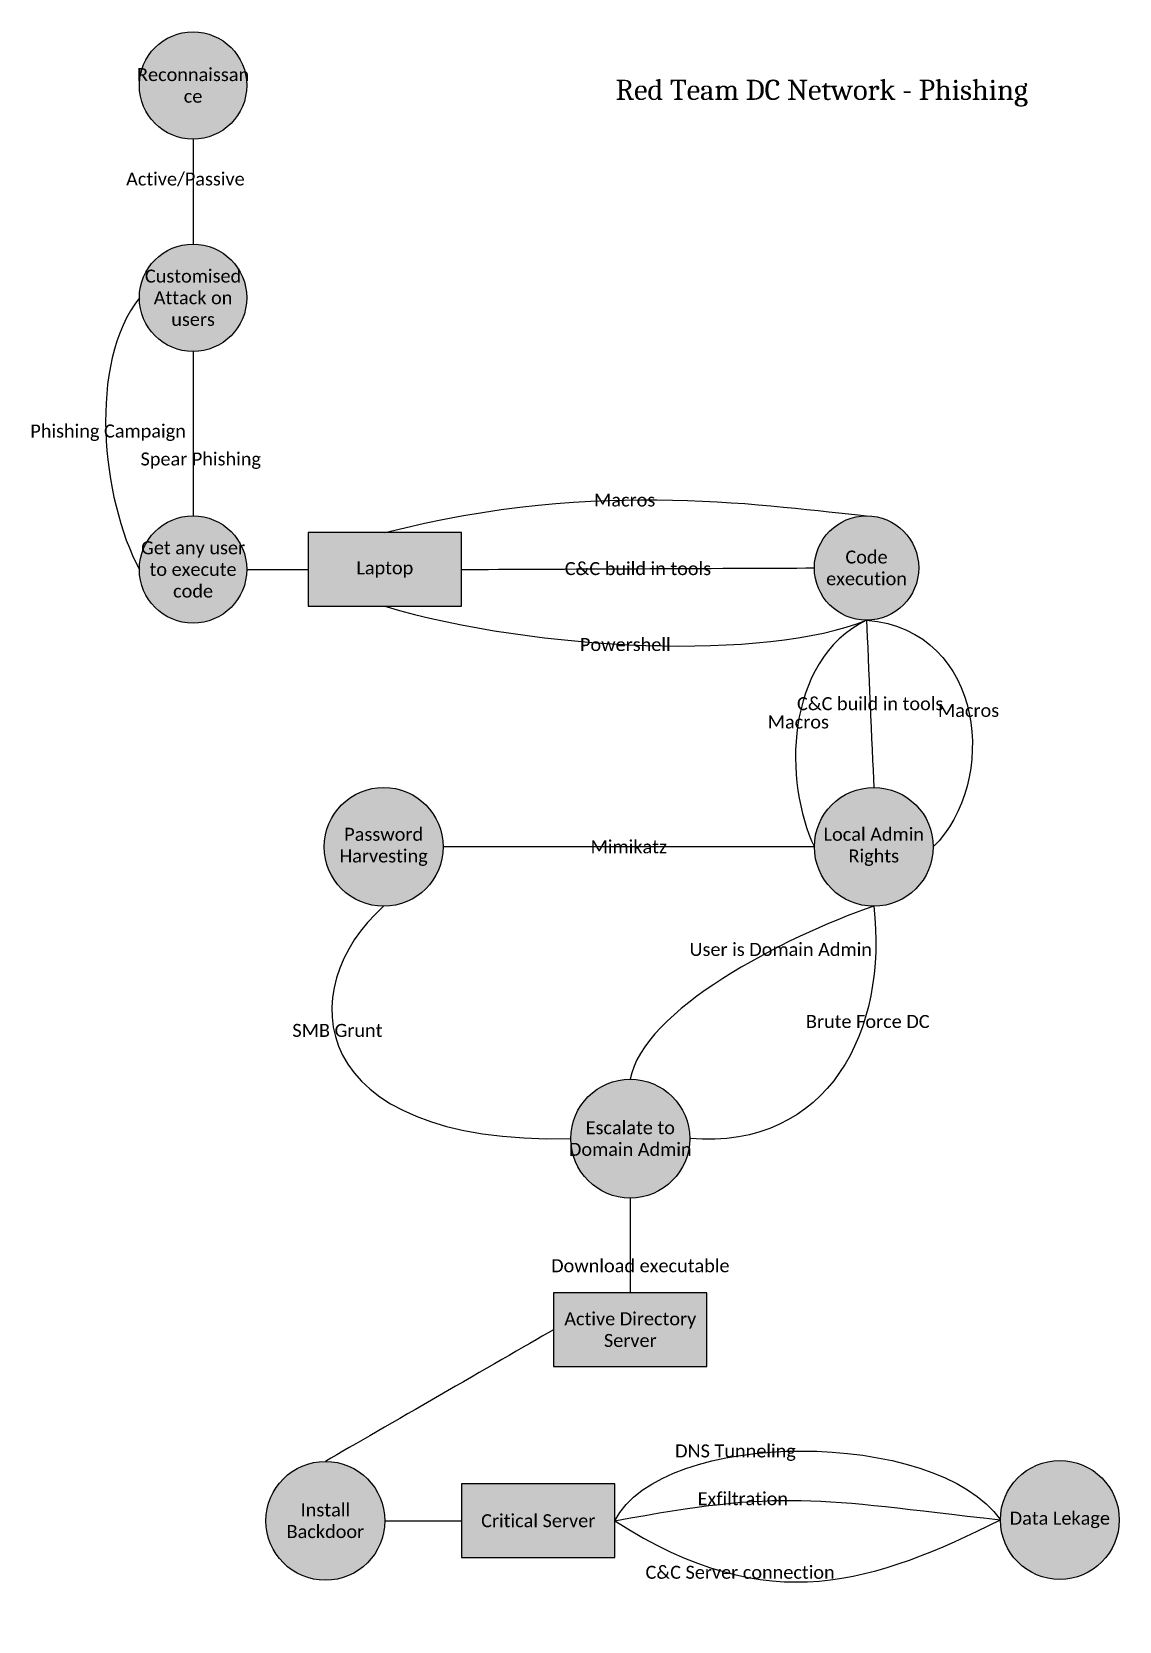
# Model space of a CAD drawing. Extents: x 1 to 178, y -4 to 255.
import ezdxf

# ---------------------------------------------------------------- set-up
doc = ezdxf.new("R2010")
doc.units = 0
doc.header["$MEASUREMENT"] = 0
doc.layers.get('0').update_dxf_attribs({"linetype": 'CONTINUOUS'})
doc.layers.add('CONNECTOR', color=7, linetype='CONTINUOUS')
doc.styles.get("Standard").update_dxf_attribs({"font": 'txt.shx'})

msp = doc.modelspace()

# ---------------------------------------------------------------- hatches: boundary and pattern name
for points in [[(45.86, 161.76), (70.86, 161.76), (70.86, 173.76), (45.86, 173.76)], [(85.86, 37.88), (110.86, 37.88), (110.86, 49.88), (85.86, 49.88)], [(70.86, 6.74), (95.86, 6.74), (95.86, 18.74), (70.86, 18.74)]]:
    msp.add_hatch(color=183).paths.add_polyline_path(points)
at = {"layer": 'CONNECTOR'}
for color, points in [(110, [(18.36, 246.63, -1), (35.86, 246.63, -1)]), (110, [(18.36, 212.03, -1), (35.86, 212.03, -1)]), (10, [(18.36, 167.76, -1), (35.86, 167.76, -1)]), (2, [(128.36, 168.01, -1), (145.36, 168.01, -1)]), (2, [(48.49, 122.56, -1), (67.86, 122.56, -1)]), (10, [(128.36, 122.56, -1), (147.72, 122.56, -1)]), (2, [(88.67, 75.02, -1), (108.04, 75.02, -1)]), (110, [(38.99, 12.74, -1), (58.36, 12.74, -1)]), (10, [(158.67, 12.88, -1), (178.04, 12.88, -1)])]:
    msp.add_hatch(color=color, dxfattribs=at).paths.add_polyline_path(points)

# ---------------------------------------------------------------- linework, layer by layer
at = {"color": 7, "linetype": 'CONTINUOUS'}
for points in [[(45.86, 161.76), (70.86, 161.76), (70.86, 173.76), (45.86, 173.76)], [(85.86, 37.88), (110.86, 37.88), (110.86, 49.88), (85.86, 49.88)], [(70.86, 6.74), (95.86, 6.74), (95.86, 18.74), (70.86, 18.74)]]:
    msp.add_lwpolyline(points, close=True, dxfattribs=at)
at = {"layer": 'CONNECTOR', "linetype": 'CONTINUOUS'}
msp.add_line((27.11, 237.88), (27.11, 220.78), dxfattribs=at)
at = {"layer": 'CONNECTOR', "color": 9, "linetype": 'CONTINUOUS'}
for points in [[(18.36, 246.63, -1), (35.86, 246.63, -1)], [(18.36, 212.03, -1), (35.86, 212.03, -1)], [(18.36, 167.76, -1), (35.86, 167.76, -1)], [(128.36, 168.01, -1), (145.36, 168.01, -1)], [(48.49, 122.56, -1), (67.86, 122.56, -1)], [(128.36, 122.56, -1), (147.72, 122.56, -1)], [(88.67, 75.02, -1), (108.04, 75.02, -1)], [(38.99, 12.74, -1), (58.36, 12.74, -1)], [(158.67, 12.88, -1), (178.04, 12.88, -1)]]:
    msp.add_lwpolyline(points, format="xyb", close=True, dxfattribs=at)
at = {"layer": 'CONNECTOR', "linetype": 'CONTINUOUS'}
for points in [[(18.36, 212.03), (9.96, 201.38), (12.16, 179.38), (18.36, 167.76)], [(27.11, 203.28), (27.11, 196.59), (27.11, 183.21), (27.11, 176.51)], [(58.36, 173.76), (93.36, 182.88), (122.16, 177.88), (136.86, 176.51)], [(58.36, 173.76), (58.36, 173.76), (58.36, 173.76), (58.36, 173.76)], [(35.86, 167.76), (38.36, 167.76), (43.36, 167.76), (45.86, 167.76)], [(70.86, 167.76), (85.23, 167.83), (113.98, 167.95), (128.36, 168.01)], [(58.36, 161.76), (83.36, 154.38), (120.56, 152.88), (136.86, 159.51)], [(136.86, 159.51), (123.36, 152.88), (123.36, 132.88), (128.36, 122.56)], [(136.86, 159.51), (156.36, 157.88), (158.36, 132.88), (147.72, 122.56)], [(136.86, 159.51), (137.15, 152.7), (137.74, 139.06), (138.04, 132.24)], [(128.36, 122.56), (113.23, 122.56), (82.98, 122.56), (67.86, 122.56)], [(58.17, 112.88), (43.17, 99.56), (45.17, 74.06), (88.67, 75.02)], [(138.04, 112.88), (123.36, 107.88), (100.36, 95.88), (98.36, 84.7)], [(138.04, 112.88), (140.36, 92.88), (130.86, 73.2), (108.04, 75.02)], [(98.36, 65.34), (98.36, 61.47), (98.36, 53.74), (98.36, 49.88)], [(85.86, 43.88), (76.56, 38.51), (57.97, 27.79), (48.67, 22.42)], [(95.86, 12.74), (103.36, 27.88), (148.36, 27.88), (158.67, 12.88)], [(95.86, 12.74), (123.36, 17.88), (128.36, 16.38), (158.67, 12.88)], [(58.36, 12.74), (61.48, 12.74), (67.73, 12.74), (70.86, 12.74)], [(95.86, 12.74), (121.16, -3.62), (138.36, 2.88), (158.67, 12.88)]]:
    msp.add_open_spline(points, degree=3, dxfattribs=at)

# ---------------------------------------------------------------- texts
at = {"attachment_point": 5}
for s, insert, char_height, width in [('\\C7;\\fCambria|b0|i0|;\\H3.2928473878652;Red Team DC Network - Phishing', (129.56, 245.38), 3.2928, 102.4), ('\\C7;\\fCalibri|b0|i0|;\\H2.1166585922241;Laptop', (58.36, 167.76), 2.1167, 25), ('\\C7;\\fCalibri|b0|i0|;\\H2.1166585922241;Active Directory \\PServer', (98.36, 43.88), 2.1167, 25), ('\\C7;\\fCalibri|b0|i0|;\\H2.1166585922241;Critical Server', (83.36, 12.74), 2.1167, 25)]:
    msp.add_mtext(s, dxfattribs=dict(at, insert=insert, char_height=char_height, width=width))
at = {"layer": 'CONNECTOR', "char_height": 2.1167, "attachment_point": 5}
for s, insert, width in [('\\C7;\\fCalibri|b0|i0|;\\H2.1166585922241;Reconnaissan\\Pce', (27.11, 246.63), 17.5), ('\\C7;\\fCalibri|b0|i0|;\\H2.1166585922241;Active/Passive', (25.86, 231.32), 19.9937), ('\\C7;\\fCalibri|b0|i0|;\\H2.1166585922241;Customised \\PAttack on \\Pusers', (27.11, 212.03), 17.5), ('\\C7;\\fCalibri|b0|i0|;\\H2.1166585922241; Phishing Campaign', (12.89, 190.04), 25.7759), ('\\C7;\\fCalibri|b0|i0|;\\H2.1166585922241;Spear Phishing', (28.36, 185.48), 20.2528), ('\\C7;\\fCalibri|b0|i0|;\\H2.1166585922241;Macros', (97.44, 179.07), 14.1111), ('\\C7;\\fCalibri|b0|i0|;\\H2.1166585922241;Get any user \\Pto execute \\Pcode', (27.11, 167.76), 17.5), ('\\C7;\\fCalibri|b0|i0|;\\H2.1166585922241;Code \\Pexecution', (136.86, 168.01), 17), ('\\C7;\\fCalibri|b0|i0|;\\H2.1166585922241;C&C build in tools', (99.61, 167.89), 23.8577), ('\\C7;\\fCalibri|b0|i0|;\\H2.1166585922241;Powershell', (97.55, 155.52), 16.0993), ('\\C7;\\fCalibri|b0|i0|;\\H2.1166585922241;C&C build in tools', (137.45, 145.88), 23.8577), ('\\C7;\\fCalibri|b0|i0|;\\H2.1166585922241;Macros', (153.48, 144.78), 14.1111), ('\\C7;\\fCalibri|b0|i0|;\\H2.1166585922241;Macros', (125.74, 142.9), 14.1111), ('\\C7;\\fCalibri|b0|i0|;\\H2.1166585922241;Password \\PHarvesting', (58.17, 122.56), 19.3649), ('\\C7;\\fCalibri|b0|i0|;\\H2.1166585922241;Local Admin \\PRights', (138.04, 122.56), 19.3649), ('\\C7;\\fCalibri|b0|i0|;\\H2.1166585922241;Mimikatz', (98.11, 122.56), 14.1191), ('\\C7;\\fCalibri|b0|i0|;\\H2.1166585922241;User is Domain Admin', (122.88, 105.83), 28.8916), ('\\C7;\\fCalibri|b0|i0|;\\H2.1166585922241;SMB Grunt', (50.63, 92.64), 16.0195), ('\\C7;\\fCalibri|b0|i0|;\\H2.1166585922241;Brute Force DC', (137.06, 94.09), 20.6965), ('\\C7;\\fCalibri|b0|i0|;\\H2.1166585922241;Escalate to \\PDomain Admin', (98.36, 75.02), 19.3649), ('\\C7;\\fCalibri|b0|i0|;\\H2.1166585922241;Download executable', (100, 54.29), 28.3334), ('\\C7;\\fCalibri|b0|i0|;\\H2.1166585922241;DNS Tunneling', (115.5, 23.84), 20.2886), ('\\C7;\\fCalibri|b0|i0|;\\H2.1166585922241;Install \\PBackdoor', (48.67, 12.74), 19.3649), ('\\C7;\\fCalibri|b0|i0|;\\H2.1166585922241;Exfiltration ', (116.7, 16.33), 16.7015), ('\\C7;\\fCalibri|b0|i0|;\\H2.1166585922241;Data Lekage', (168.36, 12.88), 19.3649), ('\\C7;\\fCalibri|b0|i0|;\\H2.1166585922241;C&C Server connection', (116.26, 4.34), 29.8287)]:
    msp.add_mtext(s, dxfattribs=dict(at, insert=insert, width=width))

doc.saveas('drawing.dxf')
